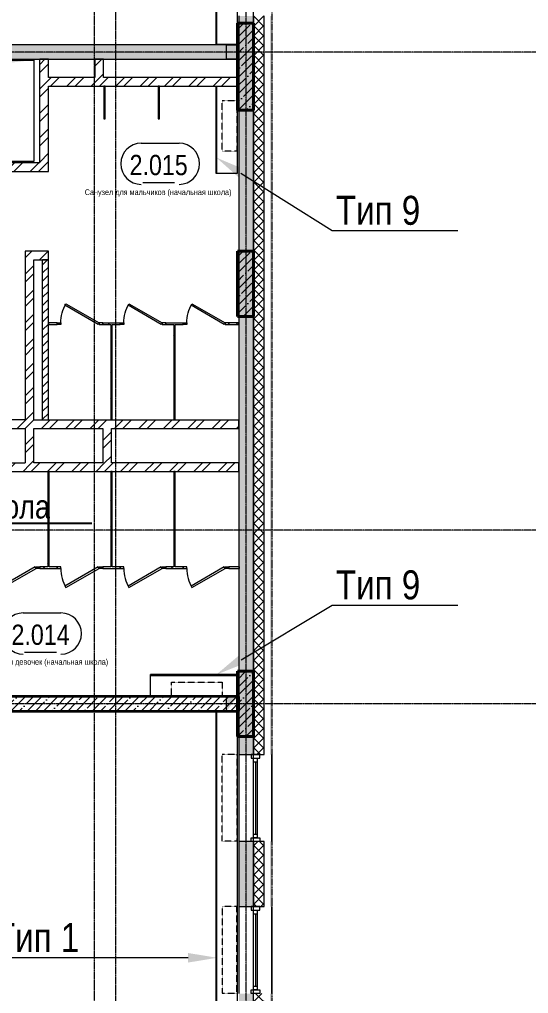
# Model space of a CAD drawing. Header units: millimetres. Extents: x -65509 to 912790, y 446 to 713294.
# Drawn here: x 159165 to 166194, y 175475 to 188925 of the extents above; entities that cross this region are included whole.
import ezdxf
from ezdxf import colors
from ezdxf.entities.mleader import LeaderData, LeaderLine
from ezdxf.enums import TextEntityAlignment as Align
from ezdxf.math import Vec2, Vec3

# ---------------------------------------------------------------- set-up
doc = ezdxf.new("R2010")
doc.units = ezdxf.units.MM
for name, pattern in [('CENTER2', [28.575, 19.05, -3.175, 3.175, -3.175]), ('DASHED', [19.05, 12.7, -6.35]), ('HIDDEN2', [4.7625, 3.175, -1.5875])]:
    doc.linetypes.add(name, pattern=pattern)
doc.layers.get('Defpoints').update_dxf_attribs({"color": 250})
for name, color, linetype, lineweight in [('A-Wall_Материал_Газоблок_Контур', 250, 'Continuous', 0), ('АР_Area', 250, 'Continuous', 5), ('АР_Колонны', 250, 'Continuous', 30), ('АР_Окна', 250, 'Continuous', 5), ('АР_Стены ГКЛ', 250, 'Continuous', 15), ('АР_Стены ЖБ', 250, 'Continuous', 35), ('АР_Стены кирпич', 250, 'Continuous', 20), ('АР_Стены ПЕНОблок', 250, 'Continuous', 20), ('АР_Утеплитель', 250, 'Continuous', 0), ('АР_Штриховка', 250, 'Continuous', 0), ('Двери кабины', 250, 'Continuous', 0), ('Зашивка радиаторов тип 9 (до потолка_ облиц плитка)', 250, 'Continuous', 25), ('КМ_Фахверки', 250, 'Continuous', 25), ('ОВ_Отопление', 250, 'Continuous', 5), ('ОВ_Шахты', 250, 'Continuous', 5), ('Размеры зашивки ГКЛ', 250, 'Continuous', 0), ('РД_Оси_100', 250, 'Continuous', 0)]:
    doc.layers.add(name, color=color, linetype=linetype, lineweight=lineweight)
doc.layers.add('АР_Делит', color=250, linetype='Continuous', lineweight=0, plot=False)
doc.layers.add('АР_Отопительные приборы', color=1, linetype='HIDDEN2', lineweight=0, true_color=0xff0000)
doc.layers.add('Зашивка радиаторов тип 1 (фанера и МДФ)', color=7, linetype='Continuous', lineweight=0, true_color=0x000085)
doc.styles.add('style1', font='ARIALN.TTF')
pattern_1 = [(45, (142195.16, 127275.07), (-168.3798, 168.3798), []), (45, (142307.4, 127275.07), (-168.3798, 168.3798), [])]
pattern_2 = [(45, (142195.16, 127275.07), (-168.3798, 168.3798), []), (45, (142307.4, 127275.07), (-168.3798, 168.3798), [])]
pattern_3 = [(45, (142195.16, 127275.07), (-112.2532, 112.2532), []), (45, (142307.41, 127275.07), (-112.2532, 112.2532), [198.4375, -39.6875, 0, -39.6875])]
pattern_4 = [(45, (142195.16, 127275.07), (-168.3798, 168.3798), []), (45, (142307.4, 127275.07), (-168.3798, 168.3798), [])]
pattern_5 = [(45, (142195.16, 127275.07), (-176.7767, 176.7767), [])]
pattern_6 = [(45, (142195.16, 127275.07), (-176.7767, 176.7767), [])]

# ---------------------------------------------------------------- blocks, each defined once
blk = doc.blocks.new('СОШ_2200_АР_ОСИ_М100_28.05.24')
at = {"layer": 'АР_Делит', "color": 5, "linetype": 'DASHED'}
blk.add_lwpolyline([(114955, 135155), (114955, -355), (93595.036, -355), (93595.036, 13855), (94145, 13855), (94145, 68320), (66055, 68320), (66055, 13857.73), (83455, 13857.73), (83455, -355), (45245, -355), (45245, 13145), (44695, 13145), (44695, 26755), (45245, 26755), (45245, 68320), (20455, 68320), (20455, 26755), (27955, 26755), (27955, 13145), (-355, 13145), (-355, 100855), (37145, 100855), (37145, 129155)], dxfattribs=at)
at = {"layer": 'РД_Оси_100', "linetype": 'CENTER2'}
for p, q in [((20100, -6155), (20100, 139938.679)), ((29555, 61200), (-5954.958, 61200)), ((29555, 54600), (-5954.958, 54600)), ((29555, 52200), (-5954.958, 52200))]:
    blk.add_line(p, q, dxfattribs=at)
for points in [[(17850, 139938.679), (18000, 139538.679), (18000, -6194.092)], [(18300, -6196.31), (18300, 139538.679), (18450, 139938.679)]]:
    blk.add_lwpolyline(points, dxfattribs=at)
blk = doc.blocks.new('otv')
at = {"linetype": 'Continuous'}
blk.add_lwpolyline([(0, -1), (0, 0), (1, 0), (1, -1)], close=True, dxfattribs=at)
blk.add_solid([(0, -1), (0, 0), (0.1346, -0.1366), (1, 0)], dxfattribs=at)
blk = doc.blocks.new('otv_в_стене')
at = {"linetype": 'Continuous'}
blk.add_lwpolyline([(0, -1), (0, 0), (1, 0), (1, -1)], close=True, dxfattribs=at)
blk.add_solid([(0, -1), (0, 0), (0.5, -0.5), (1, 0)], dxfattribs=at)
blk = doc.blocks.new('MOK-МаркаПом_овал_ареал')
for p, q in [((-2.99, 3.76), (3.52, 3.76)), ((-2.75, -3), (2.75, -3))]:
    blk.add_line(p, q)
for centre, radius, start, end in [((-2.99, 0.21), 3.55, 90, 270), ((3.52, 0.21), 3.55, 270, 90), ((-7.41, 0), 7.16, 0, 0.001)]:
    blk.add_arc(centre, radius, start, end)
at = {"color": 0, "style": 'style1'}
blk.add_attdef('АР-ПОМЕЩЕНИЕ:НОМЕР', text='', height=3, dxfattribs=at).set_placement((0.26, 0), align=Align.MIDDLE)

msp = doc.modelspace()

# ---------------------------------------------------------------- hatches: boundary and pattern name
at = {"layer": 'АР_Штриховка', "linetype": 'Continuous', "lineweight": 0}
h = msp.add_hatch(dxfattribs=at)
h.set_pattern_fill('AR-CONC', color=256, angle=-360, style=0)
h.set_pattern_definition([(50, (142195.16, 127275.07), (182.18467, -15.9391), [19.05, -209.55]), (355, (142195.16, 127275.07), (-35.2434, 191.05685), [15.24, -167.6406]), (100.45144, (142210.34, 127273.74), (146.94125, 175.11775), [16.19, -178.09024]), (46.1842, (142195.16, 127325.87), (271.07904, -42.0423), [28.575, -314.325]), (96.63556, (142217.75, 127322.37), (237.4041, 247.4261), [24.285, -267.1356]), (351.18415, (142195.16, 127325.87), (237.4041, 247.4261), [22.86, -251.4597]), (21, (142220.56, 127313.17), (151.6144, -102.2652), [19.05, -209.55]), (326, (142220.56, 127313.17), (61.80203, 184.18797), [15.24, -167.64]), (71.45144, (142233.2, 127304.65), (213.4164, 81.92277), [16.19, -178.08994]), (37.5, (142195.16, 127275.07), (3.088603, 84.55504), [0, -165.608, 0, -170.18, 0, -168.275]), (7.5, (142195.16, 127275.07), (66.81966, 100.18057), [0, -97.028, 0, -161.798, 0, -64.135]), (327.5, (142138.515, 127275.07), (135.590595, -5.728744), [0, -63.5, 0, -198.12, 0, -262.89]), (317.5, (142113.12, 127275.07), (148.12918, 25.4265), [0, -82.55, 0, -131.572, 0, -186.69])])
h.paths.add_polyline_path([(162395.157, 195850.077), (162195.157, 196050.077), (162195.157, 194375.073), (162395.157, 194375.073)], flags=0)
h.paths.add_polyline_path([(162395.157, 193175.073), (162195.157, 193175.073), (162195.157, 192275.073), (162395.157, 192275.073)], flags=0)
h.paths.add_polyline_path([(162395.157, 188975.073), (162195.157, 188975.073), (162195.157, 178775.073), (162395.157, 178775.073)], flags=0)
h.paths.add_polyline_path([(162395.157, 177575.073), (162195.157, 177575.073), (162195.157, 176675.073), (162395.157, 176675.073)], flags=0)
h.paths.add_polyline_path([(162395.157, 175475.073), (162195.157, 175475.073), (162195.157, 174575.073), (162395.157, 174575.073)], flags=0)
h.paths.add_polyline_path([(162395.157, 171275.073), (162195.157, 171275.073), (162195.157, 169475.073), (162395.157, 169475.073)], flags=0)
h.paths.add_polyline_path([(162395.157, 168275.073), (162195.157, 168275.073), (162195.157, 167375.073), (162395.157, 167375.073)], flags=0)
h.paths.add_polyline_path([(162395.157, 166175.073), (162195.157, 166175.073), (162195.157, 165275.073), (162395.157, 165275.073)], flags=0)
h.paths.add_polyline_path([(162395.157, 161975.073), (162195.157, 161975.073), (162195.157, 160975.073), (162395.157, 160975.073)], flags=0)
h = msp.add_hatch(dxfattribs=at)
h.set_pattern_fill('ANSI37', color=256, scale=30, angle=-360, style=0)
h.set_pattern_definition([(45, (142195.16, 127275.07), (-67.35192, 67.35192), []), (135, (142195.16, 127275.07), (-67.35192, -67.35192), [])])
h.paths.add_polyline_path([(162545.157, 195700.077), (162395.157, 195850.077), (162395.157, 194375.073), (162545.157, 194375.073)], flags=0)
h.paths.add_polyline_path([(162545.157, 193175.073), (162395.157, 193175.073), (162395.157, 192275.073), (162545.157, 192275.073)], flags=0)
h.paths.add_polyline_path([(162545.157, 188975.073), (162395.157, 188975.073), (162395.157, 178775.073), (162545.157, 178775.073)], flags=0)
h.paths.add_polyline_path([(162545.157, 177575.073), (162395.157, 177575.073), (162395.157, 176675.073), (162545.157, 176675.073)], flags=0)
h.paths.add_polyline_path([(162545.157, 175475.073), (162395.157, 175475.073), (162395.157, 174575.073), (162545.157, 174575.073)], flags=0)
h.paths.add_polyline_path([(162545.157, 171275.073), (162395.157, 171275.073), (162395.157, 169475.073), (162545.157, 169475.073)], flags=0)
h.paths.add_polyline_path([(162545.157, 168275.073), (162395.157, 168275.073), (162395.157, 167375.073), (162545.157, 167375.073)], flags=0)
h.paths.add_polyline_path([(162545.157, 166175.073), (162395.157, 166175.073), (162395.157, 165275.073), (162545.157, 165275.073)], flags=0)
h.paths.add_polyline_path([(162545.157, 161975.073), (162395.157, 161975.073), (162395.157, 160975.073), (162545.157, 160975.073)], flags=0)
h = msp.add_hatch(dxfattribs=at)
h.set_pattern_fill('_U', color=256, angle=-360, style=0, pattern_type=0)
h.set_pattern_definition([(360, (142195.1574, 127275.0729), (2e-16, 1), [])])
h.paths.add_polyline_path([(162650.157, 195595.077), (162625.157, 195620.077), (162625.157, 194375.073), (162650.157, 194375.073)], flags=0)
h.paths.add_polyline_path([(162650.157, 193175.073), (162625.157, 193175.073), (162625.157, 192275.073), (162650.157, 192275.073)], flags=0)
h.paths.add_polyline_path([(162650.157, 188975.073), (162625.157, 188975.073), (162625.157, 178775.073), (162650.157, 178775.073)], flags=0)
h.paths.add_polyline_path([(162650.157, 177575.073), (162625.157, 177575.073), (162625.157, 176675.073), (162650.157, 176675.073)], flags=0)
h.paths.add_polyline_path([(162650.157, 175475.073), (162625.157, 175475.073), (162625.157, 174575.073), (162650.157, 174575.073)], flags=0)
h.paths.add_polyline_path([(162650.157, 171275.073), (162625.157, 171275.073), (162625.157, 169475.073), (162650.157, 169475.073)], flags=0)
h.paths.add_polyline_path([(162650.157, 168275.073), (162625.157, 168275.073), (162625.157, 167375.073), (162650.157, 167375.073)], flags=0)
h.paths.add_polyline_path([(162650.157, 166175.073), (162625.157, 166175.073), (162625.157, 165275.073), (162650.157, 165275.073)], flags=0)
h.paths.add_polyline_path([(162650.157, 161975.073), (162625.157, 161975.073), (162625.157, 160975.073), (162650.157, 160975.073)], flags=0)
at = {"layer": 'АР_Штриховка', "linetype": 'Continuous', "lineweight": 5}
h = msp.add_hatch(dxfattribs=at)
h.set_pattern_fill('ANSI35', color=256, scale=25, style=0)
h.set_pattern_definition([(45, (142195.16, 127275.07), (-112.2532, 112.2532), []), (45, (142307.41, 127275.07), (-112.2532, 112.2532), [198.4375, -39.6875, 0, -39.6875])])
h.paths.add_polyline_path([(162395.157, 188875.073), (162175.157, 188875.073), (162175.157, 187675.073), (162395.157, 187675.073)], flags=0)
at = {"layer": 'АР_Штриховка', "linetype": 'Continuous', "lineweight": 0}
h = msp.add_hatch(dxfattribs=at)
h.set_pattern_fill('AR-CONC', color=256, angle=45, style=0)
h.set_pattern_definition([(95, (142195.16, 127275.07), (140.09465, 117.55338), [19.05, -209.55]), (40, (142195.16, 127275.07), (-160.01845, 110.17673), [15.24, -167.6406]), (145.45144, (142206.83, 127284.87), (-19.9238, 227.7301), [16.19, -178.09024]), (91.1842, (142159.24, 127311), (221.41024, 161.9534), [28.575, -314.325]), (141.63556, (142177.7, 127324.5), (-7.0866, 342.8268), [24.285, -267.1356]), (36.18415, (142159.24, 127311), (-7.0866, 342.8268), [22.86, -251.4597]), (66, (142186.18, 127319.97), (179.51998, 34.89515), [19.05, -209.55]), (11, (142186.18, 127319.97), (-86.5399, 173.9412), [15.24, -167.64]), (116.45145, (142201.14, 127322.88), (92.98005, 208.83634), [16.19, -178.08994]), (82.5, (142195.16, 127275.07), (-57.60547, 61.973414), [0, -165.608, 0, -170.18, 0, -168.275]), (52.5, (142195.16, 127275.07), (-23.58973, 118.087), [0, -97.028, 0, -161.798, 0, -64.135]), (12.5, (142155.105, 127235.02), (99.92786, 91.826196), [0, -63.5, 0, -198.12, 0, -262.89]), (2.5, (142137.14, 127217.06), (86.7639, 122.7224), [0, -82.55, 0, -131.572, 0, -186.69])])
h.paths.add_polyline_path([(162195.157, 188375.073), (162195.157, 188575.073), (155595.157, 188575.073), (155595.157, 188375.073)], flags=0)
h = msp.add_hatch(dxfattribs=at)
h.set_pattern_fill('ANSI32', color=256, scale=25, style=0)
h.set_pattern_definition([(45, (142195.16, 127275.07), (-168.3798, 168.3798), []), (45, (142307.4, 127275.07), (-168.3798, 168.3798), [])])
h.paths.add_polyline_path([(159445.157, 186945.073), (159525.157, 186915.073), (159565.157, 186945.073), (159565.157, 188005.073), (159535.157, 188085.073), (159445.157, 188125.073)], flags=0)
h.paths.add_polyline_path([(159445.157, 188125.073), (159535.157, 188085.073), (159565.157, 188125.073), (159565.157, 188375.073), (159445.157, 188375.073)], flags=0)
h = msp.add_hatch(dxfattribs=at)
h.set_pattern_fill('ANSI32', color=256, scale=25, style=0)
h.set_pattern_definition(pattern_4)
h.paths.add_polyline_path([(160205.308, 188125.073), (160285.308, 188095.073), (160325.308, 188125.073), (160325.309, 188375.081), (160205.309, 188375.081)], flags=0)
h = msp.add_hatch(dxfattribs=at)
h.set_pattern_fill('ANSI32', color=256, scale=25, style=0)
h.set_pattern_definition(pattern_1)
h.paths.add_polyline_path([(162195.157, 188005.073), (162195.157, 188125.073), (160325.308, 188125.073), (160285.308, 188095.073), (160325.308, 188005.073)], flags=0)
h.paths.add_polyline_path([(160325.308, 188005.073), (160285.308, 188095.073), (160205.308, 188125.073), (159565.157, 188125.073), (159535.157, 188085.073), (159565.157, 188005.073)], flags=0)
h = msp.add_hatch(dxfattribs=at)
h.set_pattern_fill('_U', color=256, scale=250, angle=-315, style=0, pattern_type=0)
h.set_pattern_definition(pattern_5)
h.paths.add_polyline_path([(160350.157, 188005.073), (160330.157, 188005.073), (160330.157, 187555.073), (160350.157, 187555.073)], flags=0)
h = msp.add_hatch(dxfattribs=at)
h.set_pattern_fill('_U', color=256, scale=250, angle=45, style=0, pattern_type=0)
h.set_pattern_definition(pattern_6)
h.paths.add_polyline_path([(161080.157, 187555.073), (161100.157, 187555.073), (161100.157, 188005.073), (161080.157, 188005.073)], flags=0)
h = msp.add_hatch(dxfattribs=at)
h.set_pattern_fill('ANSI32', color=256, scale=25, style=0)
h.set_pattern_definition([(45, (142195.16, 127275.07), (-168.3798, 168.3798), []), (45, (142307.4, 127275.07), (-168.3798, 168.3798), [])])
h.paths.add_polyline_path([(159565.157, 186945.073), (159525.157, 186915.073), (159565.157, 186825.073)], flags=0)
h.paths.add_polyline_path([(156915.157, 186945.073), (156795.157, 186825.073), (157165.157, 186825.073), (157205.157, 186915.073), (157165.157, 186945.073)], flags=0)
h.paths.add_polyline_path([(157285.157, 186945.073), (157205.157, 186915.073), (157165.157, 186825.073), (159565.157, 186825.073), (159525.157, 186915.073), (159445.157, 186945.073)], flags=0)
h = msp.add_hatch(dxfattribs=at)
h.set_pattern_fill('ANSI32', color=256, scale=25, style=0)
h.set_pattern_definition([(45, (142195.16, 127275.07), (-168.3798, 168.3798), []), (45, (142307.4, 127275.07), (-168.3798, 168.3798), [])])
h.paths.add_polyline_path([(159245.158, 182805.073), (159325.158, 182775.073), (159365.158, 182805.073), (159365.158, 183275.073), (159305.158, 183335.073), (159245.158, 183275.073)], flags=0)
h.paths.add_polyline_path([(159245.158, 183395.073), (159305.158, 183335.073), (159365.158, 183395.073), (159365.157, 185605.073), (159245.157, 185725.073)], flags=0)
h = msp.add_hatch(dxfattribs=at)
h.set_pattern_fill('ANSI32', color=256, scale=25, style=0)
h.set_pattern_definition(pattern_2)
h.paths.add_polyline_path([(159245.157, 185725.073), (159365.157, 185605.073), (159565.157, 185605.073), (159565.157, 185725.073)], flags=0)
at = {"layer": 'АР_Штриховка', "linetype": 'Continuous', "lineweight": 5}
h = msp.add_hatch(dxfattribs=at)
h.set_pattern_fill('ANSI35', color=256, scale=25, style=0)
h.set_pattern_definition(pattern_3)
h.paths.add_polyline_path([(162175.157, 184825.073), (162395.157, 184825.073), (162395.157, 185725.073), (162175.157, 185725.073)], flags=0)
at = {"layer": 'АР_Штриховка', "linetype": 'Continuous', "lineweight": 0, "ltscale": 0.5}
h = msp.add_hatch(dxfattribs=at)
h.set_pattern_fill('ANSI31', color=256, scale=25, style=0)
h.set_pattern_definition([(45, (142195.16, 127275.07), (-56.1266, 56.1266), [])])
h.paths.add_polyline_path([(159485.157, 183395.073), (159565.157, 183395.073), (159565.157, 184735.073), (159485.157, 184735.073)], flags=0)
h.paths.add_polyline_path([(159485.157, 184735.073), (159565.157, 184735.073), (159565.157, 185605.073), (159485.157, 185605.073)], flags=0)
at = {"layer": 'АР_Штриховка', "linetype": 'Continuous', "lineweight": 0}
h = msp.add_hatch(dxfattribs=at)
h.set_pattern_fill('_U', color=256, scale=250, angle=45, style=0, pattern_type=0)
h.set_pattern_definition(pattern_6)
h.paths.add_polyline_path([(162195.157, 184715.073), (162195.157, 184735.073), (162055.157, 184735.073), (162055.157, 184715.073)], flags=0)
h.paths.add_polyline_path([(161425.157, 184715.073), (161425.157, 184735.073), (161315.157, 184735.073), (161308.49, 184720.073), (161315.157, 184715.073)], flags=0)
h.paths.add_polyline_path([(161295.157, 184715.073), (161308.49, 184720.073), (161315.157, 184735.073), (161185.157, 184735.073), (161185.157, 184715.073)], flags=0)
h.paths.add_polyline_path([(160555.157, 184715.073), (160555.157, 184735.073), (160445.157, 184735.073), (160438.49, 184720.073), (160445.157, 184715.073)], flags=0)
h.paths.add_polyline_path([(160425.157, 184715.073), (160438.49, 184720.073), (160445.157, 184735.073), (160315.157, 184735.073), (160315.157, 184715.073)], flags=0)
h.paths.add_polyline_path([(159685.157, 184715.073), (159685.157, 184735.073), (159565.157, 184735.073), (159565.157, 184715.073)], flags=0)
h = msp.add_hatch(dxfattribs=at)
h.set_pattern_fill('_U', color=256, scale=250, angle=45, style=0, pattern_type=0)
h.set_pattern_definition(pattern_6)
h.paths.add_polyline_path([(160425.157, 183395.073), (160445.157, 183395.073), (160445.157, 184715.073), (160438.49, 184720.073), (160425.157, 184715.073)], flags=0)
h = msp.add_hatch(dxfattribs=at)
h.set_pattern_fill('_U', color=256, scale=250, angle=45, style=0, pattern_type=0)
h.set_pattern_definition(pattern_6)
h.paths.add_polyline_path([(161295.157, 183395.073), (161315.157, 183395.073), (161315.157, 184715.073), (161308.49, 184720.073), (161295.157, 184715.073)], flags=0)
h = msp.add_hatch(dxfattribs=at)
h.set_pattern_fill('ANSI32', color=256, scale=25, style=0)
h.set_pattern_definition(pattern_2)
h.paths.add_polyline_path([(157685.158, 183395.073), (157655.158, 183315.073), (157685.158, 183275.073), (159245.158, 183275.073), (159305.158, 183335.073), (159245.158, 183395.073)], flags=0)
h.paths.add_polyline_path([(159365.158, 183395.073), (159305.158, 183335.073), (159365.158, 183275.073), (160315.098, 183275.073), (160395.098, 183305.073), (160435.098, 183395.073)], flags=0)
h.paths.add_polyline_path([(160435.098, 183395.073), (160395.098, 183305.073), (160435.098, 183275.073), (162195.157, 183275.073), (162195.157, 183395.073)], flags=0)
h = msp.add_hatch(dxfattribs=at)
h.set_pattern_fill('ANSI32', color=256, scale=25, style=0)
h.set_pattern_definition(pattern_4)
h.paths.add_polyline_path([(160315.098, 182805.073), (160395.098, 182775.073), (160435.098, 182805.073), (160435.098, 183275.073), (160395.098, 183305.073), (160315.098, 183275.073)], flags=0)
h = msp.add_hatch(dxfattribs=at)
h.set_pattern_fill('ANSI32', color=256, scale=25, style=0)
h.set_pattern_definition(pattern_1)
h.paths.add_polyline_path([(157565.157, 182685.073), (157605.157, 182775.073), (157565.157, 182805.073), (156965.157, 182805.073), (156885.157, 182775.073), (156845.157, 182685.073)], flags=0)
h.paths.add_polyline_path([(156845.157, 182685.073), (156885.157, 182775.073), (156845.157, 182805.073), (154595.157, 182805.073), (154595.157, 182685.073)], flags=0)
h.paths.add_polyline_path([(159365.158, 182685.073), (159325.158, 182775.073), (159245.158, 182805.073), (158415.157, 182805.073), (158375.157, 182715.073), (158415.157, 182685.073)], flags=0)
h.paths.add_polyline_path([(158295.157, 182685.073), (158375.157, 182715.073), (158415.157, 182805.073), (157685.157, 182805.073), (157605.157, 182775.073), (157565.157, 182685.073)], flags=0)
h.paths.add_polyline_path([(162195.157, 182685.073), (162195.157, 182805.073), (160435.098, 182805.073), (160395.098, 182775.073), (160435.098, 182685.073)], flags=0)
h.paths.add_polyline_path([(160435.098, 182685.073), (160395.098, 182775.073), (160315.098, 182805.073), (159365.158, 182805.073), (159325.158, 182775.073), (159365.158, 182685.073)], flags=0)
h = msp.add_hatch(dxfattribs=at)
h.set_pattern_fill('_U', color=256, scale=250, angle=45, style=0, pattern_type=0)
h.set_pattern_definition(pattern_6)
h.paths.add_polyline_path([(159555.157, 181365.073), (159568.49, 181360.073), (159575.157, 181365.073), (159575.157, 182685.073), (159555.157, 182685.073)], flags=0)
h = msp.add_hatch(dxfattribs=at)
h.set_pattern_fill('_U', color=256, scale=250, angle=45, style=0, pattern_type=0)
h.set_pattern_definition(pattern_6)
h.paths.add_polyline_path([(160425.157, 181365.073), (160438.49, 181360.073), (160445.157, 181365.073), (160445.157, 182685.073), (160425.157, 182685.073)], flags=0)
h = msp.add_hatch(dxfattribs=at)
h.set_pattern_fill('_U', color=256, scale=250, angle=45, style=0, pattern_type=0)
h.set_pattern_definition(pattern_6)
h.paths.add_polyline_path([(161295.157, 181365.073), (161308.49, 181360.073), (161315.157, 181365.073), (161315.157, 182685.073), (161295.157, 182685.073)], flags=0)
h = msp.add_hatch(dxfattribs=at)
h.set_pattern_fill('_U', color=256, scale=250, angle=45, style=0, pattern_type=0)
h.set_pattern_definition(pattern_5)
h.paths.add_polyline_path([(158815.157, 181345.073), (158815.157, 181365.073), (158695.157, 181365.073), (158695.157, 181345.073)], flags=0)
h.paths.add_polyline_path([(159445.157, 181365.073), (159445.157, 181345.073), (159575.157, 181345.073), (159568.49, 181360.073), (159555.157, 181365.073)], flags=0)
h.paths.add_polyline_path([(159575.157, 181365.073), (159568.49, 181360.073), (159575.157, 181345.073), (159685.157, 181345.073), (159685.157, 181365.073)], flags=0)
h.paths.add_polyline_path([(160315.157, 181365.073), (160315.157, 181345.073), (160445.157, 181345.073), (160438.49, 181360.073), (160425.157, 181365.073)], flags=0)
h.paths.add_polyline_path([(160445.157, 181365.073), (160438.49, 181360.073), (160445.157, 181345.073), (160555.157, 181345.073), (160555.157, 181365.073)], flags=0)
h.paths.add_polyline_path([(161185.157, 181365.073), (161185.157, 181345.073), (161315.157, 181345.073), (161308.49, 181360.073), (161295.157, 181365.073)], flags=0)
h.paths.add_polyline_path([(161315.157, 181365.073), (161308.49, 181360.073), (161315.157, 181345.073), (161425.157, 181345.073), (161425.157, 181365.073)], flags=0)
h.paths.add_polyline_path([(162055.157, 181365.073), (162055.157, 181345.073), (162201.133, 181345.073), (162201.133, 181365.073)], flags=0)
at = {"layer": 'АР_Штриховка', "linetype": 'Continuous', "lineweight": 5}
h = msp.add_hatch(dxfattribs=at)
h.set_pattern_fill('ANSI35', color=256, scale=25, style=0)
h.set_pattern_definition(pattern_3)
h.paths.add_polyline_path([(162175.157, 179025.073), (162395.157, 179025.073), (162395.157, 179925.073), (162175.157, 179925.073)], flags=0)
h = msp.add_hatch(dxfattribs=at)
h.set_pattern_fill('ANSI35', color=256, scale=25, style=0)
h.set_pattern_definition([(45, (142195.16, 127275.07), (-112.2532, 112.2532), []), (45, (142307.41, 127275.07), (-112.2532, 112.2532), [198.4375, -39.6875, 0, -39.6875])])
h.paths.add_polyline_path([(162195.157, 179375.073), (162195.157, 179575.073), (154605.157, 179575.073), (154605.157, 179375.073)], flags=0)

# ---------------------------------------------------------------- linework, layer by layer
at = {"layer": 'A-Wall_Материал_Газоблок_Контур', "linetype": 'Continuous', "lineweight": 0}
for p, q in [((162195.157, 178775.073), (162195.157, 177575.073)), ((162650.157, 177575.073), (162650.157, 178775.073)), ((162195.157, 176675.073), (162195.157, 175475.073)), ((162650.157, 175475.073), (162650.157, 176675.073))]:
    msp.add_line(p, q, dxfattribs=at)
at = {"layer": 'АР_Колонны', "linetype": 'HIDDEN2', "lineweight": 25}
for p, q in [((162175.157, 188875.073), (162395.157, 188875.073)), ((162175.157, 187675.073), (162175.157, 188875.073)), ((162395.157, 188875.073), (162395.157, 187675.073)), ((162395.157, 187675.073), (162175.157, 187675.073)), ((162175.157, 185725.073), (162395.157, 185725.073)), ((162175.157, 184825.073), (162175.157, 185725.073)), ((162395.157, 185725.073), (162395.157, 184825.073)), ((162395.157, 184825.073), (162175.157, 184825.073)), ((162175.157, 179925.073), (162395.157, 179925.073)), ((162175.157, 179025.073), (162175.157, 179925.073)), ((162395.157, 179925.073), (162395.157, 179025.073)), ((162395.157, 179025.073), (162175.157, 179025.073))]:
    msp.add_line(p, q, dxfattribs=at)
at = {"layer": 'АР_Колонны', "linetype": 'Continuous', "lineweight": 35}
for p, q in [((162175.157, 187675.073), (162175.157, 188875.073)), ((162175.157, 188875.073), (162395.157, 188875.073)), ((162395.157, 187675.073), (162395.157, 188875.073)), ((162175.157, 187675.073), (162395.157, 187675.073)), ((162175.157, 185725.073), (162395.157, 185725.073)), ((162175.157, 184825.073), (162175.157, 185725.073)), ((162395.157, 184825.073), (162395.157, 185725.073)), ((162175.157, 184825.073), (162395.157, 184825.073)), ((162175.157, 179925.073), (162395.157, 179925.073)), ((162175.157, 179025.073), (162175.157, 179925.073)), ((162395.157, 179025.073), (162395.157, 179925.073)), ((162175.157, 179025.073), (162395.157, 179025.073))]:
    msp.add_line(p, q, dxfattribs=at)
at = {"layer": 'АР_Окна', "linetype": 'Continuous', "lineweight": 5}
for p, q in [((162195.157, 178775.073), (162195.157, 177575.073)), ((162650.157, 178775.073), (162650.157, 177575.073)), ((162397.657, 178675.073), (162447.657, 178675.073)), ((162422.657, 178675.073), (162422.657, 177675.073)), ((162397.657, 177675.073), (162447.657, 177675.073)), ((162195.157, 176675.073), (162195.157, 175475.073)), ((162650.157, 176675.073), (162650.157, 175475.073)), ((162397.657, 176575.073), (162447.657, 176575.073)), ((162422.657, 176575.073), (162422.657, 175575.073)), ((162397.657, 175575.073), (162447.657, 175575.073))]:
    msp.add_line(p, q, dxfattribs=at)
for points in [[(162482.657, 178725.073), (162482.657, 178775.073), (162362.657, 178775.073), (162362.657, 178725.073)], [(162397.657, 178725.073), (162447.657, 178725.073), (162447.657, 177625.073), (162397.657, 177625.073)], [(162482.657, 177625.073), (162482.657, 177575.073), (162362.657, 177575.073), (162362.657, 177625.073)], [(162482.657, 176625.073), (162482.657, 176675.073), (162362.657, 176675.073), (162362.657, 176625.073)], [(162397.657, 176625.073), (162447.657, 176625.073), (162447.657, 175525.073), (162397.657, 175525.073)], [(162482.657, 175525.073), (162482.657, 175475.073), (162362.657, 175475.073), (162362.657, 175525.073)]]:
    msp.add_lwpolyline(points, close=True, dxfattribs=at)
at = {"layer": 'АР_Отопительные приборы'}
for points in [[(162165.157, 187105.073), (161965.157, 187105.073), (161965.157, 187805.073), (162165.157, 187805.073)], [(161965.157, 179775.073), (161965.157, 179575.073), (161265.157, 179575.073), (161265.157, 179775.073)], [(162165.157, 177578.432), (161965.157, 177578.432), (161965.157, 178778.432), (162165.157, 178778.432)], [(162165.157, 176678.432), (161965.157, 176678.432), (161965.157, 175478.432), (162165.157, 175478.432)]]:
    msp.add_lwpolyline(points, close=True, dxfattribs=at)
at = {"layer": 'АР_Стены ГКЛ', "linetype": 'Continuous', "lineweight": 15}
for p, q in [((160350.157, 188005.073), (160330.157, 188005.073)), ((160330.157, 188005.073), (160330.157, 187555.073)), ((160350.157, 187555.073), (160350.157, 188005.073)), ((161100.157, 188005.073), (161080.157, 188005.073)), ((161080.157, 188005.073), (161080.157, 187555.073)), ((161100.157, 187555.073), (161100.157, 188005.073)), ((160330.157, 187555.073), (160350.157, 187555.073)), ((161080.157, 187555.073), (161100.157, 187555.073)), ((159685.157, 184735.073), (159565.157, 184735.073)), ((159565.157, 184735.073), (159565.157, 184715.073)), ((159565.157, 184715.073), (159685.157, 184715.073)), ((159685.157, 184715.073), (159685.157, 184735.073)), ((160315.157, 184735.073), (160555.157, 184735.073)), ((160315.157, 184735.073), (160315.157, 184715.073)), ((160315.157, 184715.073), (160425.157, 184715.073)), ((160425.157, 184715.073), (160425.157, 183395.073)), ((160445.157, 183395.073), (160445.157, 184715.073)), ((160445.157, 184715.073), (160555.157, 184715.073)), ((160555.157, 184715.073), (160555.157, 184735.073)), ((161185.157, 184735.073), (161425.157, 184735.073)), ((161185.157, 184735.073), (161185.157, 184715.073)), ((161185.157, 184715.073), (161295.157, 184715.073)), ((161295.157, 184715.073), (161295.157, 183395.073)), ((161315.157, 183395.073), (161315.157, 184715.073)), ((161315.157, 184715.073), (161425.157, 184715.073)), ((161425.157, 184715.073), (161425.157, 184735.073)), ((162195.157, 184735.073), (162055.157, 184735.073)), ((162055.157, 184735.073), (162055.157, 184715.073)), ((162055.157, 184715.073), (162195.157, 184715.073)), ((162195.157, 184715.073), (162195.157, 184735.073)), ((160425.157, 183395.073), (160445.157, 183395.073)), ((161295.157, 183395.073), (161315.157, 183395.073)), ((159575.157, 182685.073), (159555.157, 182685.073)), ((159555.157, 182685.073), (159555.157, 181365.073)), ((159575.157, 181365.073), (159575.157, 182685.073)), ((160445.157, 182685.073), (160425.157, 182685.073)), ((160425.157, 182685.073), (160425.157, 181365.073)), ((160445.157, 181365.073), (160445.157, 182685.073)), ((161315.157, 182685.073), (161295.157, 182685.073)), ((161295.157, 182685.073), (161295.157, 181365.073)), ((161315.157, 181365.073), (161315.157, 182685.073)), ((159445.157, 181365.073), (159445.157, 181345.073)), ((159555.157, 181365.073), (159445.157, 181365.073)), ((159445.157, 181345.073), (159685.157, 181345.073)), ((159685.157, 181365.073), (159575.157, 181365.073)), ((159685.157, 181345.073), (159685.157, 181365.073)), ((160315.157, 181365.073), (160315.157, 181345.073)), ((160425.157, 181365.073), (160315.157, 181365.073)), ((160315.157, 181345.073), (160555.157, 181345.073)), ((160555.157, 181365.073), (160445.157, 181365.073)), ((160555.157, 181345.073), (160555.157, 181365.073)), ((161185.157, 181365.073), (161185.157, 181345.073)), ((161295.157, 181365.073), (161185.157, 181365.073)), ((161185.157, 181345.073), (161425.157, 181345.073)), ((161425.157, 181365.073), (161315.157, 181365.073)), ((161425.157, 181345.073), (161425.157, 181365.073)), ((162055.157, 181365.073), (162055.157, 181345.073)), ((162201.133, 181365.073), (162055.157, 181365.073)), ((162055.157, 181345.073), (162201.133, 181345.073)), ((162201.133, 181345.073), (162201.133, 181365.073))]:
    msp.add_line(p, q, dxfattribs=at)
at = {"layer": 'АР_Стены ЖБ', "linetype": 'Continuous', "lineweight": 40}
for p, q in [((162395.157, 188875.073), (162175.157, 188875.073)), ((162175.157, 188875.073), (162175.157, 187675.073)), ((162395.157, 187675.073), (162395.157, 188875.073)), ((162175.157, 187675.073), (162395.157, 187675.073)), ((162395.157, 185725.073), (162175.157, 185725.073)), ((162175.157, 185725.073), (162175.157, 184825.073)), ((162395.157, 184825.073), (162395.157, 185725.073)), ((162175.157, 184825.073), (162395.157, 184825.073)), ((162395.157, 179925.073), (162175.157, 179925.073)), ((162175.157, 179925.073), (162175.157, 179025.073)), ((162395.157, 179025.073), (162395.157, 179925.073)), ((162175.157, 179025.073), (162395.157, 179025.073))]:
    msp.add_line(p, q, dxfattribs=at)
at = {"layer": 'АР_Стены ЖБ', "linetype": 'Continuous', "lineweight": 35}
for p, q in [((162195.157, 179575.073), (154605.157, 179575.073)), ((162195.157, 179375.073), (162195.157, 179575.073)), ((154605.157, 179375.073), (162195.157, 179375.073))]:
    msp.add_line(p, q, dxfattribs=at)
at = {"layer": 'АР_Стены кирпич', "linetype": 'Continuous', "lineweight": 20}
for p, q in [((159565.157, 188375.073), (159445.157, 188375.073)), ((159445.157, 186945.073), (159445.157, 188375.073)), ((159565.157, 188125.073), (159565.157, 188375.073)), ((160205.309, 188375.081), (160205.308, 188125.073)), ((160325.309, 188375.081), (160205.309, 188375.081)), ((160325.308, 188125.073), (160325.309, 188375.081)), ((160205.308, 188125.073), (159565.157, 188125.073)), ((162195.157, 188125.073), (160325.308, 188125.073)), ((162195.157, 188005.073), (162195.157, 188125.073)), ((159565.157, 188005.073), (162195.157, 188005.073)), ((159565.157, 186945.073), (159565.157, 188005.073)), ((156795.157, 186825.073), (159565.157, 186825.073)), ((159445.157, 186945.073), (157285.157, 186945.073)), ((159565.157, 186825.073), (159565.157, 186945.073)), ((159565.157, 186945.073), (159565.157, 186945.073)), ((159245.157, 185725.073), (159245.158, 183395.073)), ((159565.157, 185725.073), (159245.157, 185725.073)), ((159565.157, 185605.073), (159565.157, 185725.073)), ((159365.158, 183395.073), (159365.157, 185605.073)), ((159365.157, 185605.073), (159565.157, 185605.073)), ((159245.158, 183395.073), (157685.158, 183395.073)), ((159365.158, 183395.073), (162195.157, 183395.073)), ((162195.157, 183275.073), (162195.157, 183395.073)), ((157685.158, 183275.073), (159245.158, 183275.073)), ((159245.158, 183275.073), (159245.158, 183275.073)), ((159245.158, 183275.073), (159245.158, 182805.073)), ((159365.158, 183275.073), (160315.098, 183275.073)), ((159365.158, 182805.073), (159365.158, 183275.073)), ((160315.098, 183275.073), (160315.098, 182805.073)), ((160435.098, 183275.073), (162195.157, 183275.073)), ((160435.098, 182805.073), (160435.098, 183275.073)), ((157685.157, 182805.073), (159245.158, 182805.073)), ((160315.098, 182805.073), (159365.158, 182805.073)), ((162195.157, 182805.073), (160435.098, 182805.073)), ((162195.157, 182685.073), (162195.157, 182805.073)), ((158415.157, 182685.073), (162195.157, 182685.073))]:
    msp.add_line(p, q, dxfattribs=at)
at = {"layer": 'АР_Стены ПЕНОблок', "linetype": 'Continuous', "lineweight": 20}
for p, q in [((162195.157, 188975.073), (162195.157, 178775.073)), ((162395.157, 178775.073), (162395.157, 188975.073)), ((162195.157, 188575.073), (155595.157, 188575.073)), ((162195.157, 188375.073), (162195.157, 188575.073)), ((155595.157, 188375.073), (162195.157, 188375.073)), ((159565.157, 185605.073), (159485.157, 185605.073)), ((159485.157, 183395.073), (159485.157, 185605.073)), ((159565.157, 183395.073), (159565.157, 185605.073)), ((159485.157, 183395.073), (159565.157, 183395.073)), ((162195.157, 178775.073), (162395.157, 178775.073)), ((162395.157, 177575.073), (162195.157, 177575.073)), ((162195.157, 177575.073), (162195.157, 176675.073)), ((162395.157, 176675.073), (162395.157, 177575.073)), ((162195.157, 176675.073), (162395.157, 176675.073))]:
    msp.add_line(p, q, dxfattribs=at)
at = {"layer": 'АР_Утеплитель', "linetype": 'Continuous', "lineweight": 0}
for p, q in [((162395.157, 188975.073), (162395.157, 178775.073)), ((162545.157, 178775.073), (162545.157, 188975.073)), ((162395.157, 178775.073), (162545.157, 178775.073)), ((162545.157, 177575.073), (162395.157, 177575.073)), ((162395.157, 177575.073), (162395.157, 176675.073)), ((162545.157, 176675.073), (162545.157, 177575.073)), ((162395.157, 176675.073), (162545.157, 176675.073))]:
    msp.add_line(p, q, dxfattribs=at)
at = {"layer": 'Двери кабины', "linetype": 'Continuous', "lineweight": 0}
for points in [[(160265.157, 184735.073), (160252.657, 184713.422), (159793.663, 184978.422), (159806.163, 185000.073)], [(161135.157, 184735.073), (161122.657, 184713.422), (160663.663, 184978.422), (160676.163, 185000.073)], [(162005.157, 184735.073), (161992.657, 184713.422), (161533.663, 184978.422), (161546.163, 185000.073)], [(159735.157, 184715.073), (159685.157, 184715.073), (159685.157, 184735.073), (159735.157, 184735.073)], [(160265.157, 184715.073), (160315.157, 184715.073), (160315.157, 184735.073), (160265.157, 184735.073)], [(160605.157, 184715.073), (160555.157, 184715.073), (160555.157, 184735.073), (160605.157, 184735.073)], [(161135.157, 184715.073), (161185.157, 184715.073), (161185.157, 184735.073), (161135.157, 184735.073)], [(161475.157, 184715.073), (161425.157, 184715.073), (161425.157, 184735.073), (161475.157, 184735.073)], [(162005.157, 184715.073), (162055.157, 184715.073), (162055.157, 184735.073), (162005.157, 184735.073)], [(159395.157, 181345.073), (159382.657, 181366.723), (158923.664, 181101.723), (158936.164, 181080.073)], [(159395.157, 181365.073), (159445.157, 181365.073), (159445.157, 181345.073), (159395.157, 181345.073)], [(159735.157, 181365.073), (159685.157, 181365.073), (159685.157, 181345.073), (159735.157, 181345.073)], [(160265.157, 181345.073), (160252.657, 181366.723), (159793.664, 181101.723), (159806.164, 181080.073)], [(160265.157, 181365.073), (160315.157, 181365.073), (160315.157, 181345.073), (160265.157, 181345.073)], [(160605.157, 181365.073), (160555.157, 181365.073), (160555.157, 181345.073), (160605.157, 181345.073)], [(161135.157, 181345.073), (161122.657, 181366.723), (160663.664, 181101.723), (160676.164, 181080.073)], [(161135.157, 181365.073), (161185.157, 181365.073), (161185.157, 181345.073), (161135.157, 181345.073)], [(161475.157, 181365.073), (161425.157, 181365.073), (161425.157, 181345.073), (161475.157, 181345.073)], [(162005.157, 181345.073), (161992.657, 181366.723), (161533.664, 181101.723), (161546.164, 181080.073)], [(162005.157, 181365.073), (162055.157, 181365.073), (162055.157, 181345.073), (162005.157, 181345.073)]]:
    msp.add_lwpolyline(points, close=True, dxfattribs=at)
at = {"layer": 'Двери кабины', "linetype": 'Continuous', "lineweight": 0, "extrusion": (0, 0, -1)}
for centre in [(-160265.157, 184735.073), (-161135.157, 184735.073), (-162005.157, 184735.073)]:
    msp.add_arc(centre, 530, 0.0000013, 30.0000013, dxfattribs=at)
at = {"layer": 'Двери кабины', "linetype": 'Continuous', "lineweight": 0}
for centre in [(160265.157, 181345.073), (161135.157, 181345.073), (162005.157, 181345.073)]:
    msp.add_arc(centre, 530, 180.0000013, 210.0000013, dxfattribs=at)
at = {"layer": 'Зашивка радиаторов тип 1 (фанера и МДФ)', "linetype": 'Continuous', "lineweight": 0}
for p, q in [((161875.157, 194630.073), (161875.157, 188585.073)), ((161887.657, 194630.073), (161887.657, 188585.073)), ((161887.657, 188585.073), (161887.657, 194630.073)), ((162175.157, 188585.073), (162175.157, 194630.073)), ((161875.157, 188585.073), (162175.157, 188585.073)), ((161875.158, 179375.073), (161875.157, 170275.073)), ((161875.158, 179375.073), (162175.158, 179375.073)), ((161887.658, 179375.073), (161887.657, 170275.073)), ((161887.657, 170275.073), (161887.658, 179375.073)), ((162175.157, 170275.073), (162175.158, 179375.073))]:
    msp.add_line(p, q, dxfattribs=at)
at = {"layer": 'Зашивка радиаторов тип 9 (до потолка_ облиц плитка)', "linetype": 'Continuous', "lineweight": 0}
for p, q in [((161875.157, 188005.073), (162175.157, 188005.073)), ((161875.157, 188005.073), (161875.157, 186805.073)), ((161887.657, 188005.073), (161887.657, 186805.073)), ((161887.657, 186805.073), (161887.657, 188005.073)), ((162175.157, 186805.073), (162175.157, 188005.073)), ((161875.157, 186805.073), (162175.157, 186805.073)), ((160975.157, 179578.49), (160975.157, 179878.49)), ((162175.157, 179878.49), (160975.157, 179878.49)), ((162175.157, 179865.99), (160975.157, 179865.99)), ((160975.157, 179865.99), (162175.157, 179865.99)), ((162175.157, 179578.49), (162175.157, 179878.49)), ((160975.157, 179578.49), (162175.157, 179578.49))]:
    msp.add_line(p, q, dxfattribs=at)
at = {"layer": 'КМ_Фахверки', "lineweight": 5}
msp.add_lwpolyline([(212895.157, 195850.073), (236595.157, 195849.49), (236595.157, 127175.073), (256895.157, 127175.073), (256895.126, 262175.073), (215195.161, 262175.073), (215195.161, 256175.073), (179595.157, 256175.073), (179595.157, 227875.073), (142095.157, 227875.073), (142095.157, 140675.073), (169895.157, 140675.073), (169895.157, 153775.073), (162395.157, 153775.073), (162395.157, 195850.073), (187695.157, 195850.073), (187695.157, 127175.073), (225395.157, 127175.073), (225395.157, 140875.073), (207995.156, 140875.08), (207995.156, 195850.073), (212896.745, 195850.073)], dxfattribs=at)

# ---------------------------------------------------------------- block references
at = {"layer": 'АР_Area', "linetype": 'Continuous', "lineweight": 5}
ref = msp.add_blockref('MOK-МаркаПом_овал_ареал', (161086.852, 186915.396), dxfattribs=dict(at, xscale=80, yscale=80, zscale=80))
ref.add_attrib('АР-ПОМЕЩЕНИЕ:НОМЕР', '2.015', dxfattribs={"layer": '0', "color": 0, "height": 280, "style": 'style1'}).set_placement((161086.852, 186915.396), align=Align.MIDDLE)
ref.add_attrib('АР-ПОМЕЩЕНИЕ:НАИМЕНОВАНИЕ', 'Санузел для мальчиков (начальная школа)', dxfattribs={"layer": 'Defpoints', "color": 2, "height": 80, "style": 'style1'}).set_placement((161079.32, 186530.281), align=Align.MIDDLE)
ref = msp.add_blockref('MOK-МаркаПом_овал_ареал', (159455.952, 180429.226), dxfattribs=dict(at, xscale=80, yscale=80, zscale=80))
ref.add_attrib('АР-ПОМЕЩЕНИЕ:НОМЕР', '2.014', dxfattribs={"layer": '0', "color": 0, "height": 280, "style": 'style1'}).set_placement((159455.952, 180429.226), align=Align.MIDDLE)
ref.add_attrib('АР-ПОМЕЩЕНИЕ:НАИМЕНОВАНИЕ', 'санузел для девочек (начальная школа)', dxfattribs={"layer": 'Defpoints', "color": 2, "height": 80, "style": 'style1'}).set_placement((159448.42, 180044.112), align=Align.MIDDLE)
at = {"layer": 'ОВ_Отопление', "xscale": 150, "yscale": 200}
for p in [(162025.157, 188575.073), (162025.158, 179575.073)]:
    msp.add_blockref('otv_в_стене', p, dxfattribs=at)
at = {"layer": 'ОВ_Шахты', "xscale": 2000, "yscale": 1400}
msp.add_blockref('otv', (157365.157, 188365.073), dxfattribs=at)
at = {"layer": 'РД_Оси_100'}
msp.add_blockref('СОШ_2200_АР_ОСИ_М100_28.05.24', (142195.157, 127275.073), dxfattribs=at)

# ---------------------------------------------------------------- leaders
at = {"layer": 'АР_Стены ГКЛ', "ltscale": 100}
ml = msp.add_multileader_mtext('Standard', dxfattribs=at)
ml.set_content('h=800 от пола', color=256, style='style1')
ml.set_leader_properties(color=256)
ml.build(insert=Vec2(0, 0))
ml.multileader.update_dxf_attribs({"has_dogleg": 0, "text_left_attachment_type": 6, "text_right_attachment_type": 6, "arrow_head_size": 109.152, "scale": 100})
ctx = ml.context
ctx.base_point, ctx.scale, ctx.char_height, ctx.arrow_head_size, ctx.landing_gap_size, ctx.plane_origin, ctx.plane_x_axis, ctx.plane_y_axis = Vec3(156996.682, 181968.57), 100, 327.45629, 109.152, 109.152, Vec3(179238.799, 188557.155), Vec3(1, 0.00000001), Vec3(-0.00000001, 1)
ctx.left_attachment, ctx.right_attachment = 6, 6
notes = []
notes.append((ctx, [(1, (1, 1, 0), (155250.248, 181968.57), (1, 0.00000001), 1746.434, [(0, [(157004.875, 181363.25)], 0, [])])]))
ctx.mtext.insert, ctx.mtext.text_direction, ctx.mtext.rotation, ctx.mtext.flow_direction = Vec3(157105.834, 182361.518), Vec3(1, 0.00000001), 0.00000001, 5
at = {"layer": 'Размеры зашивки ГКЛ'}
ml = msp.add_multileader_mtext('Standard', dxfattribs=at)
ml.set_content('\\pxsm1;Тип 9  ', color=(0, 0, 138), style='style1')
ml.set_leader_properties(color=256, linetype='ByLayer', lineweight=9)
ml.build(insert=Vec2(0, 0))
ml.multileader.update_dxf_attribs({"has_dogleg": 0, "text_left_attachment_type": 6, "text_right_attachment_type": 6, "text_bottom_attachment_type": 10, "dogleg_length": 25, "arrow_head_size": 400})
ctx = ml.context
ctx.base_point, ctx.char_height, ctx.arrow_head_size, ctx.landing_gap_size, ctx.plane_origin = Vec3(163482.945, 186010.073), 400, 400, 50, Vec3(152454.615, 191819.269)
ctx.left_attachment, ctx.right_attachment, ctx.top_attachment = 6, 6, 10
notes.append((ctx, [(0, (1, 1, 0), (163457.945, 186010.073), (1, 0), 25, [(1, [(161883.491, 187018.073)], 0, [])])]))
ctx.mtext.insert, ctx.mtext.width, ctx.mtext.defined_height, ctx.mtext.line_spacing_factor, ctx.mtext.flow_direction = Vec3(163532.945, 186490.073), 1668.44707, 600, 0.3, 5
ml = msp.add_multileader_mtext('Standard', dxfattribs=at)
ml.set_content('\\pxsm1;Тип 9  ', color=(0, 0, 138), style='style1')
ml.set_leader_properties(color=256, linetype='ByLayer', lineweight=9)
ml.build(insert=Vec2(0, 0))
ml.multileader.update_dxf_attribs({"has_dogleg": 0, "text_left_attachment_type": 6, "text_right_attachment_type": 6, "text_bottom_attachment_type": 10, "dogleg_length": 25, "arrow_head_size": 400})
ctx = ml.context
ctx.base_point, ctx.char_height, ctx.arrow_head_size, ctx.landing_gap_size, ctx.plane_origin = Vec3(163482.945, 180838.073), 400, 400, 50, Vec3(152454.615, 186706.632)
ctx.left_attachment, ctx.right_attachment, ctx.top_attachment = 6, 6, 10
notes.append((ctx, [(0, (1, 1, 0), (163457.945, 180838.073), (1, 0), 25, [(1, [(161883.491, 179878.49)], 0, [])])]))
ctx.mtext.insert, ctx.mtext.width, ctx.mtext.defined_height, ctx.mtext.line_spacing_factor, ctx.mtext.flow_direction = Vec3(163532.945, 181318.073), 1668.44707, 600, 0.3, 5
ml = msp.add_multileader_mtext('Standard', dxfattribs=at)
ml.set_content('\\pxsm1;Тип 1 ', color=(0, 0, 138), style='style1')
ml.set_leader_properties(color=256, linetype='ByLayer', lineweight=9)
ml.build(insert=Vec2(0, 0))
ml.multileader.update_dxf_attribs({"has_dogleg": 0, "text_left_attachment_type": 6, "text_right_attachment_type": 6, "text_bottom_attachment_type": 10, "dogleg_length": 25, "arrow_head_size": 400})
ctx = ml.context
ctx.base_point, ctx.char_height, ctx.arrow_head_size, ctx.landing_gap_size, ctx.plane_origin = Vec3(158774.537, 175968.56), 400, 400, 50, Vec3(152465.574, 182939.125)
ctx.left_attachment, ctx.right_attachment, ctx.top_attachment = 6, 6, 10
notes.append((ctx, [(1, (1, 1, 0), (159969.932, 175968.56), (-1, 0), 25, [(1, [(161894.449, 175968.56)], 0, [])])]))
ctx.mtext.insert, ctx.mtext.width, ctx.mtext.defined_height, ctx.mtext.line_spacing_factor, ctx.mtext.flow_direction = Vec3(158824.537, 176448.56), 1668.44707, 600, 0.3, 5
for ctx, leaders in notes:
    for number, flags, end, landing, length, lines in leaders:
        leader = LeaderData()
        leader.index, (leader.has_last_leader_line, leader.has_dogleg_vector, leader.attachment_direction) = number, flags
        leader.last_leader_point, leader.dogleg_vector, leader.dogleg_length = Vec3(end), Vec3(landing), length
        for number, points, colour, breaks in lines:
            line = LeaderLine()
            line.index, line.vertices, line.color, line.breaks = number, Vec3.list(points), colors.encode_raw_color(colour), breaks
            leader.lines.append(line)
        ctx.leaders.append(leader)

doc.saveas('drawing.dxf')
